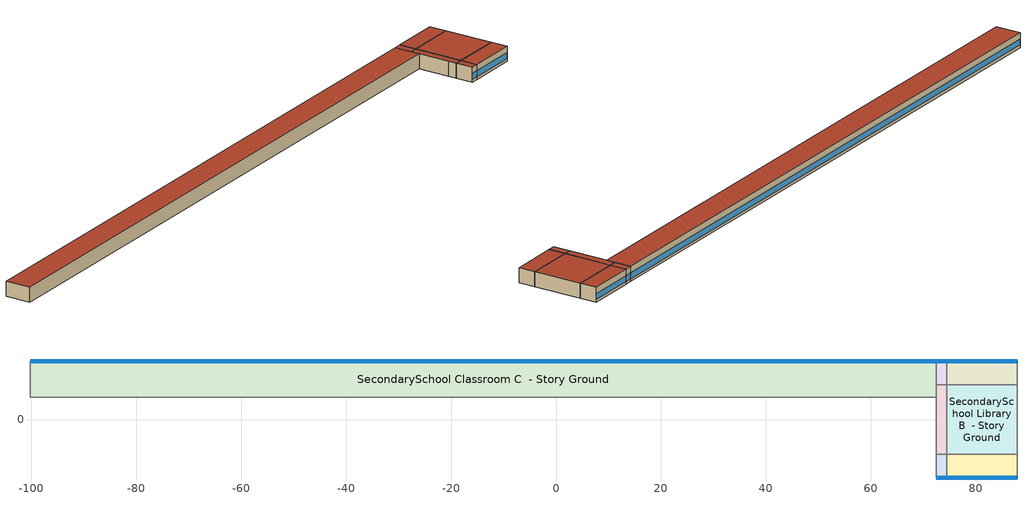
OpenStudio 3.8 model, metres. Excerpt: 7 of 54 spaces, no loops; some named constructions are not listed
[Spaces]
SecondarySchool Classroom C  - Story Ground
 floor ground (Foundation F 126 Perim 17268 Area 11974): -100.24,4.21 -100.24,11.15 72.44,11.15 72.44,4.21 z0
 wall outside: 72.44,11.15 -100.24,11.15 z0:3.96
 wall to SecondarySchool Classroom C end_a - Story Ground: -100.24,11.15 -100.24,4.21 z0:3.96
 wall to SecondarySchool Mechanical B  - Story Ground: 72.44,4.21 72.44,6.58 z0:3.96
 wall to SecondarySchool Corridor B  - Story Ground: -100.24,4.21 72.44,4.21 z0:3.96
 wall to SecondarySchool Mechanical C  - Story Ground: 72.44,6.58 72.44,11.15 z0:3.96
 window (Window U-0.75 SHGC 0.48): 72.41,11.15 -100.22,11.15 z0.76:2.27
 roof outside: 72.44,4.21 72.44,11.15 -100.24,11.15 -100.24,4.21 z3.96
SecondarySchool Mechanical A  - Story Ground
 floor ground (Foundation F 126 Perim 20 Area 915): 72.44,-11.15 72.44,-6.58 74.44,-6.58 74.44,-11.15 z0
 wall outside: 72.44,-11.15 74.44,-11.15 z0:3.96
 wall to SecondarySchool Classroom A  - Story Ground: 72.44,-6.58 72.44,-11.15 z0:3.96
 wall to SecondarySchool Mechanical B  - Story Ground: 74.44,-6.58 72.44,-6.58 z0:3.96
 wall to SecondarySchool Library A  - Story Ground: 74.44,-11.15 74.44,-6.58 z0:3.96
 window (Window U-0.75 SHGC 0.48): 72.46,-11.15 74.42,-11.15 z0.76:2.31
 roof outside: 74.44,-11.15 74.44,-6.58 72.44,-6.58 72.44,-11.15 z3.96
SecondarySchool Mechanical B  - Story Ground
 floor ground (Foundation F 126 Perim 0 Area 2633): 72.44,-6.58 72.44,6.58 74.44,6.58 74.44,-6.58 z0
 wall to SecondarySchool Classroom A  - Story Ground: 72.44,-4.21 72.44,-6.58 z0:3.96
 wall to SecondarySchool Mechanical C  - Story Ground: 74.44,6.58 72.44,6.58 z0:3.96
 wall to SecondarySchool Library B  - Story Ground: 74.44,-6.58 74.44,6.58 z0:3.96
 wall to SecondarySchool Corridor B  - Story Ground: 72.44,4.21 72.44,-4.21 z0:3.96
 roof outside: 74.44,-6.58 74.44,6.58 72.44,6.58 72.44,-6.58 z3.96
SecondarySchool Mechanical C  - Story Ground
 floor ground (Foundation F 126 Perim 20 Area 915): 72.44,6.58 72.44,11.15 74.44,11.15 74.44,6.58 z0
 wall outside: 74.44,11.15 72.44,11.15 z0:3.96
 wall to SecondarySchool Library C  - Story Ground: 74.44,6.58 74.44,11.15 z0:3.96
 window (Window U-0.75 SHGC 0.48): 74.42,11.15 72.46,11.15 z0.76:2.31
 roof outside: 74.44,6.58 74.44,11.15 72.44,11.15 72.44,6.58 z3.96
SecondarySchool Library A  - Story Ground
 floor ground (Foundation F 126 Perim 1341 Area 613): 74.44,-11.15 74.44,-6.58 87.85,-6.58 87.85,-11.15 z0
 wall outside: 74.44,-11.15 87.85,-11.15 z0:3.96
 wall to SecondarySchool Library B  - Story Ground: 87.85,-6.58 74.44,-6.58 z0:3.96
 wall to SecondarySchool Office A  - Story Ground: 87.85,-11.15 87.85,-6.58 z0:3.96
 window (Window U-0.75 SHGC 0.48): 74.47,-11.15 87.82,-11.15 z0.76:2.27
 roof outside: 87.85,-11.15 87.85,-6.58 74.44,-6.58 74.44,-11.15 z3.96
SecondarySchool Library B  - Story Ground
 floor ground (Foundation F 126 Perim 0 Area 17632): 74.44,-6.58 74.44,6.58 87.85,6.58 87.85,-6.58 z0
 wall to SecondarySchool Library C  - Story Ground: 87.85,6.58 74.44,6.58 z0:3.96
 wall to SecondarySchool Office B  - Story Ground: 87.85,-6.58 87.85,6.58 z0:3.96
 roof outside: 87.85,-6.58 87.85,6.58 74.44,6.58 74.44,-6.58 z3.96
SecondarySchool Library C  - Story Ground
 floor ground (Foundation F 126 Perim 1341 Area 613): 74.44,6.58 74.44,11.15 87.85,11.15 87.85,6.58 z0
 wall outside: 87.85,11.15 74.44,11.15 z0:3.96
 wall to SecondarySchool Office C  - Story Ground: 87.85,6.58 87.85,11.15 z0:3.96
 window (Window U-0.75 SHGC 0.48): 87.82,11.15 74.47,11.15 z0.76:2.27
 roof outside: 87.85,6.58 87.85,11.15 74.44,11.15 74.44,6.58 z3.96
[Schedule:Ruleset]
Name | Default Day Schedule | Summer Design Day Schedule | Winter Design Day Schedule
SecondarySchool Auditorium Occ | SecondarySchool Auditorium Occ Default | SecondarySchool Auditorium Occ Summer Design Day | SecondarySchool Auditorium Occ Winter Design Day
SecondarySchool Gym Occ | SecondarySchool Gym Occ Default | SecondarySchool Gym Occ Summer Design Day | SecondarySchool Gym Occ Winter Design Day
[Schedule:Day]
Clothing Schedule Summer Clothes: 24, 0, 0.5
SecondarySchool Auditorium Occ Default; SecondarySchool Auditorium Occ Wkdy Day: Average, 5, 15, 0, 5, 30, 0.015625, 5, 45, 0.03125, 6, 0, 0.046875, 6, 15, 0.0625, 6, 30, 0.078125, 6, 45, 0.09375, 7, 0, 0.109375, 7, 15, 0.125, 7, 30, 0.140625, 7, 45, 0.15625, 8, 0, 0.171875, 8, 15, 0.1875, 8, 30, 0.203125, 8, 45, 0.21875, 9, 0, 0.234375, 9, 15, 0.25, 10, 30, 0.25, 10, 45, 0.357692, 11, 0, 0.465385, 11, 15, 0.573077, 11, 30, 0.680769, 11, 45, 0.788462, 12, 0, 0.896154, 12, 7, 0.95, 12, 15, 0.1, 12, 30, 0.0916667, 12, 45, 0.0833333, 13, 0, 0.075, 13, 15, 0.0666667, 13, 30, 0.0583333, 13, 45, 0.05, 14, 0, 0.0416667, 14, 15, 0.0333333, 14, 30, 0.025, 14, 45, 0.0166667, 15, 0, 0.00833333, 15, 15, 0, 24, 0, 0
SecondarySchool Auditorium Occ Summer Design Day: 8, 0, 0, 17, 0, 0.15, 19, 0, 0.35, 24, 0, 0
SecondarySchool Auditorium Occ Wkdy|SmrDsn Day: Average, 5, 15, 0, 5, 30, 0.009375, 5, 45, 0.01875, 6, 0, 0.028125, 6, 15, 0.0375, 6, 30, 0.046875, 6, 45, 0.05625, 7, 0, 0.065625, 7, 15, 0.075, 7, 30, 0.084375, 7, 45, 0.09375, 8, 0, 0.103125, 8, 15, 0.1125, 8, 30, 0.121875, 8, 45, 0.13125, 9, 0, 0.140625, 9, 15, 0.15, 12, 7, 0.15, 12, 22, 0.296154, 12, 37, 0.242308, 12, 52, 0.188462, 13, 7, 0.134615, 13, 22, 0.0807692, 13, 37, 0.0269231, 13, 45, 0, 24, 0, 0
SecondarySchool Auditorium Occ Wknd Day; SecondarySchool Auditorium Occ Wknd Day 1; SecondarySchool Auditorium Occ Wknd Day 2; SecondarySchool Gym Occ Wknd Day; SecondarySchool Gym Occ Wknd Day 1; SecondarySchool Gym Occ Wknd Day 2: Average, 4, 45, 0, 24, 0, 0
SecondarySchool Auditorium Occ Winter Design Day; SecondarySchool Gym Occ Winter Design Day: 24, 0, 0
Education_School BLDG_EQUIP_EndUseData Wknd Day 1: Average, 0, 15, 0.263086, 0, 30, 0.248695, 0, 45, 0.234305, 1, 0, 0.219914, 1, 15, 0.205523, 1, 30, 0.186064, 1, 45, 0.166605, 2, 0, 0.147146, 2, 15, 0.127687, 2, 30, 0.107957, 2, 45, 0.0882263, 3, 0, 0.0684957, 3, 15, 0.0487652, 3, 30, 0.0365739, 3, 45, 0.0243826, 4, 0, 0.0121913, 4, 15, 0, 4, 30, 0.00486023, 4, 45, 0.00972046, 5, 0, 0.0145807, 5, 15, 0.0194409, 5, 30, 0.0215226, 5, 45, 0.0236042, 6, 0, 0.0256859, 6, 15, 0.0277676, 6, 30, 0.0325644, 6, 45, 0.0373613, 7, 0, 0.0421582, 7, 15, 0.0469551, 7, 30, 0.0516614, 7, 45, 0.0563678, 8, 0, 0.0610741, 8, 15, 0.0657805, 8, 30, 0.0685862, 8, 45, 0.071392, 9, 0, 0.0741977, 9, 15, 0.0770034, 9, 30, 0.0772749, 9, 45, 0.0775464, 10, 0, 0.077818, 10, 15, 0.0780895, 10, 30, 0.266081, 10, 45, 0.266419, 11, 0, 0.266758, 11, 15, 0.267096, 11, 30, 0.267435, 11, 45, 0.267773, 12, 0, 0.268112, 12, 15, 0.26845, 12, 30, 0.268789, 12, 45, 0.269127, 13, 0, 0.269466, 13, 15, 0.269805, 13, 30, 0.270143, 13, 45, 0.270482, 14, 0, 0.27082, 14, 15, 0.271159, 14, 30, 0.271497, 14, 45, 0.271836, 15, 0, 0.272174, 15, 15, 0.272513, 15, 30, 0.272851, 15, 45, 0.27319, 16, 0, 0.273528, 16, 15, 0.273867, 16, 30, 0.274205, 16, 45, 0.274544, 17, 0, 0.274882, 17, 15, 0.275221, 17, 30, 0.275559, 17, 45, 0.275898, 18, 0, 0.276236, 18, 15, 0.276575, 18, 30, 0.276913, 18, 45, 0.277252, 19, 0, 0.27759, 19, 15, 0.277929, 19, 30, 0.281097, 19, 45, 0.284265, 20, 0, 0.287432, 20, 15, 0.2906, 20, 30, 0.288337, 20, 45, 0.286075, 21, 0, 0.283812, 21, 15, 0.281549, 21, 30, 0.2763, 21, 45, 0.27105, 22, 0, 0.265801, 22, 15, 0.260552, 22, 30, 0.267883, 22, 45, 0.275214, 23, 0, 0.282545, 23, 15, 0.289876, 23, 30, 0.283178, 23, 45, 0.276481, 24, 0, 0.269783
Education_School BLDG_EQUIP_EndUseData Wknd Day 2: Average, 0, 15, 0.156266, 0, 30, 0.151519, 0, 45, 0.146773, 1, 0, 0.142026, 1, 15, 0.13728, 1, 30, 0.134603, 1, 45, 0.131925, 2, 0, 0.129248, 2, 15, 0.12657, 2, 30, 0.120972, 2, 45, 0.115374, 3, 0, 0.109775, 3, 15, 0.104177, 3, 30, 0.087443, 3, 45, 0.0707089, 4, 0, 0.0539749, 4, 15, 0.0372409, 4, 30, 0.0279306, 4, 45, 0.0186204, 5, 0, 0.00931021, 5, 15, 0, 5, 30, 0.000608511, 5, 45, 0.00121702, 6, 0, 0.00182553, 6, 15, 0.00243404, 6, 30, 0.00231234, 6, 45, 0.00219064, 7, 0, 0.00206894, 7, 15, 0.00194723, 7, 30, 0.00231234, 7, 45, 0.00267745, 8, 0, 0.00304255, 8, 15, 0.00340766, 8, 30, 0.00511149, 8, 45, 0.00681532, 9, 0, 0.00851915, 9, 15, 0.010223, 9, 30, 0.013874, 9, 45, 0.0175251, 10, 0, 0.0211762, 10, 15, 0.0248272, 10, 30, 0.336562, 10, 45, 0.336751, 11, 0, 0.336941, 11, 15, 0.337131, 11, 30, 0.33732, 11, 45, 0.33751, 12, 0, 0.3377, 12, 15, 0.337889, 12, 30, 0.338079, 12, 45, 0.338269, 13, 0, 0.338458, 13, 15, 0.338648, 13, 30, 0.338838, 13, 45, 0.339027, 14, 0, 0.339217, 14, 15, 0.339407, 14, 30, 0.339596, 14, 45, 0.339786, 15, 0, 0.339976, 15, 15, 0.340165, 15, 30, 0.340355, 15, 45, 0.340545, 16, 0, 0.340734, 16, 15, 0.340924, 16, 30, 0.341114, 16, 45, 0.341303, 17, 0, 0.341493, 17, 15, 0.341683, 17, 30, 0.341872, 17, 45, 0.342062, 18, 0, 0.342252, 18, 15, 0.342441, 18, 30, 0.342631, 18, 45, 0.342821, 19, 0, 0.34301, 19, 15, 0.3432, 19, 30, 0.341131, 19, 45, 0.339062, 20, 0, 0.336993, 20, 15, 0.334924, 20, 30, 0.328596, 20, 45, 0.322267, 21, 0, 0.315939, 21, 15, 0.30961, 21, 30, 0.296345, 21, 45, 0.283079, 22, 0, 0.269814, 22, 15, 0.256548, 22, 30, 0.241092, 22, 45, 0.225636, 23, 0, 0.21018, 23, 15, 0.194723, 23, 30, 0.185109, 23, 45, 0.175494, 24, 0, 0.16588
SecondarySchool Gym Occ Default; SecondarySchool Gym Occ Wkdy Day: Average, 5, 15, 0, 5, 30, 0.021875, 5, 45, 0.04375, 6, 0, 0.065625, 6, 15, 0.0875, 6, 30, 0.109375, 6, 45, 0.13125, 7, 0, 0.153125, 7, 15, 0.175, 7, 30, 0.196875, 7, 45, 0.21875, 8, 0, 0.240625, 8, 15, 0.2625, 8, 30, 0.284375, 8, 45, 0.30625, 9, 0, 0.328125, 9, 15, 0.35, 10, 30, 0.35, 10, 45, 0.47, 11, 0, 0.59, 11, 15, 0.71, 11, 30, 0.83, 11, 45, 0.95, 13, 15, 0.95, 13, 30, 0.870833, 13, 45, 0.791667, 14, 0, 0.7125, 14, 15, 0.633333, 14, 30, 0.554167, 14, 45, 0.475, 15, 0, 0.395833, 15, 15, 0.316667, 15, 30, 0.2375, 15, 45, 0.158333, 16, 0, 0.0791667, 16, 15, 0, 24, 0, 0
SecondarySchool Gym Occ Summer Design Day: 8, 0, 0, 21, 0, 0.35, 24, 0, 0
SecondarySchool Gym Occ Wkdy|SmrDsn Day: Average, 7, 15, 0, 14, 45, 0.35, 24, 0, 0
SecondarySchool Kitchen Gas Wkdy Day: Average, 6, 15, 0.02, 6, 30, 0.03625, 6, 45, 0.0525, 7, 0, 0.06875, 7, 15, 0.085, 7, 30, 0.10125, 7, 45, 0.1175, 8, 0, 0.13375, 8, 15, 0.15, 8, 30, 0.161111, 8, 45, 0.172222, 9, 0, 0.183333, 9, 15, 0.194444, 9, 22, 0.2, 9, 37, 0.177778, 9, 52, 0.155556, 10, 7, 0.133333, 10, 22, 0.111111, 10, 30, 0.1, 10, 45, 0.09, 11, 0, 0.08, 11, 15, 0.07, 11, 30, 0.06, 11, 45, 0.05, 12, 0, 0.04, 12, 15, 0.03, 12, 30, 0.02, 24, 0, 0.02
SecondarySchool Kitchen Gas Wkdy|SmrDsn Day: Average, 6, 15, 0.02, 6, 30, 0.03, 6, 45, 0.04, 7, 0, 0.05, 7, 15, 0.06, 7, 30, 0.07, 7, 45, 0.08, 8, 0, 0.09, 8, 15, 0.1, 8, 30, 0.111111, 8, 45, 0.122222, 9, 0, 0.133333, 9, 15, 0.144444, 9, 22, 0.15, 9, 37, 0.138889, 9, 52, 0.127778, 10, 7, 0.116667, 10, 22, 0.105556, 10, 30, 0.1, 10, 45, 0.09, 11, 0, 0.08, 11, 15, 0.07, 11, 30, 0.06, 11, 45, 0.05, 12, 0, 0.04, 12, 15, 0.03, 12, 30, 0.02, 24, 0, 0.02
SecondarySchool Kitchen Gas Wknd Day; SecondarySchool Kitchen Gas Wknd Day 1; SecondarySchool Kitchen Gas Wknd Day 2: Average, 4, 45, 0.02, 24, 0, 0.02
Building Hours of Operation NonResidential Sunday: 4, 45, 0, 20, 45, 1, 24, 0, 0
[Schedule:Rule] Date Specification Type=DateRange; Start Day=1
Name | Schedule Ruleset | Rule Order | Day Schedule | Apply Monday | Apply Tuesday | Apply Wednesday | Apply Thursday | Apply Friday | Start Month | End Month | End Day | Apply Sunday | Apply Saturday
Schedule Rule 2 | SecondarySchool Auditorium Occ | 4 | SecondarySchool Auditorium Occ Wkdy Day | Yes | Yes | Yes | Yes | Yes | 9 | 12 | 31
Schedule Rule 3 | SecondarySchool Auditorium Occ | 3 | SecondarySchool Auditorium Occ Wkdy|SmrDsn Day | Yes | Yes | Yes | Yes | Yes | 7 | 9 | 1
Schedule Rule 4 | SecondarySchool Auditorium Occ | 2 | SecondarySchool Auditorium Occ Wknd Day |  |  |  |  |  | 1 | 6 | 30 | Yes | Yes
Schedule Rule 5 | SecondarySchool Auditorium Occ | 1 | SecondarySchool Auditorium Occ Wknd Day 1 |  |  |  |  |  | 7 | 9 | 1 | Yes | Yes
Schedule Rule 6 | SecondarySchool Auditorium Occ | 0 | SecondarySchool Auditorium Occ Wknd Day 2 |  |  |  |  |  | 9 | 12 | 31 | Yes | Yes
Schedule Rule 27 | SecondarySchool Gym Occ | 4 | SecondarySchool Gym Occ Wkdy Day | Yes | Yes | Yes | Yes | Yes | 9 | 12 | 31
Schedule Rule 28 | SecondarySchool Gym Occ | 3 | SecondarySchool Gym Occ Wkdy|SmrDsn Day | Yes | Yes | Yes | Yes | Yes | 7 | 9 | 1
Schedule Rule 29 | SecondarySchool Gym Occ | 2 | SecondarySchool Gym Occ Wknd Day |  |  |  |  |  | 1 | 6 | 30 | Yes | Yes
Schedule Rule 30 | SecondarySchool Gym Occ | 1 | SecondarySchool Gym Occ Wknd Day 1 |  |  |  |  |  | 7 | 9 | 1 | Yes | Yes
Schedule Rule 31 | SecondarySchool Gym Occ | 0 | SecondarySchool Gym Occ Wknd Day 2 |  |  |  |  |  | 9 | 12 | 31 | Yes | Yes
